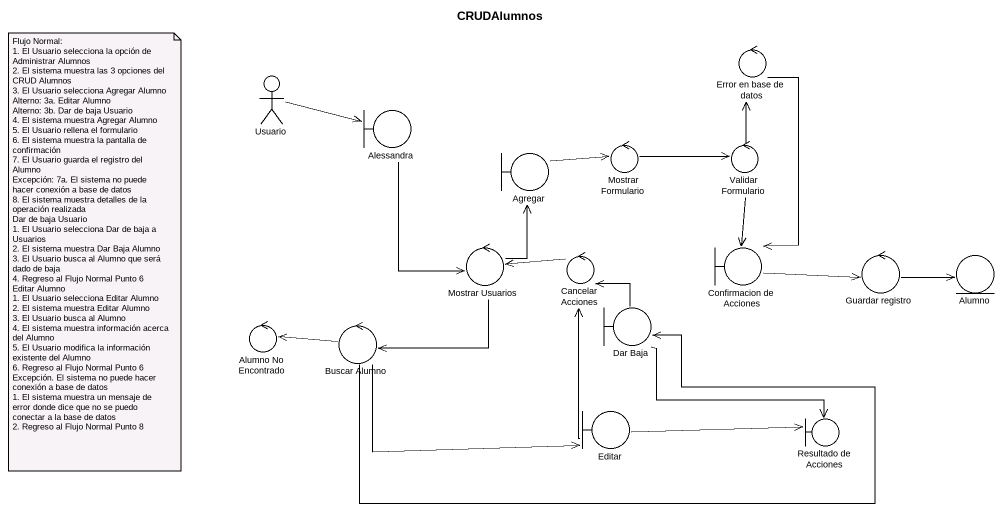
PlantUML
@startuml
title CRUDAlumnos
control "Error en base de datos" as Error_en_base_de_datos
actor Usuario
boundary Alessandra
boundary Agregar
control "Mostrar Formulario" as Mostrar_Formulario
control "Validar Formulario" as Validar_Formulario
control "Mostrar Usuarios" as Mostrar_Usuarios
control "Cancelar Acciones" as Cancelar_Acciones #FFFFFF
boundary "Confirmacion de Acciones" as Confirmacion_de_Acciones
control "Guardar registro" as Guardar_registro
entity Alumno
control "Alumno No Encontrado" as Alumno_No_Encontrado #FFFFFF
control "Buscar Alumno" as Buscar_Alumno
boundary "Dar Baja" as Dar_Baja
boundary Editar
boundary "Resultado de Acciones" as Resultado_de_Acciones
Error_en_base_de_datos --> Confirmacion_de_Acciones
Usuario -right-> Alessandra
Alessandra --> Mostrar_Usuarios
Agregar -right-> Mostrar_Formulario
Mostrar_Formulario -right-> Validar_Formulario
Validar_Formulario -up-> Error_en_base_de_datos
Validar_Formulario --> Confirmacion_de_Acciones
Mostrar_Usuarios -up-> Agregar
Mostrar_Usuarios --> Buscar_Alumno
Cancelar_Acciones -left-> Mostrar_Usuarios
Confirmacion_de_Acciones -right-> Guardar_registro
Guardar_registro -right-> Alumno
Buscar_Alumno -left-> Alumno_No_Encontrado
Buscar_Alumno -right-> Dar_Baja
Buscar_Alumno -right-> Editar
Dar_Baja -up-> Cancelar_Acciones
Dar_Baja -right-> Resultado_de_Acciones
Editar -up-> Cancelar_Acciones
Editar -right-> Resultado_de_Acciones
note as N1
  Flujo Normal:
  1. El Usuario selecciona la opción de Administrar Alumnos
  2. El sistema muestra las 3 opciones del CRUD Alumnos
  3. El Usuario selecciona Agregar Alumno
  Alterno: 3a. Editar Alumno
  Alterno: 3b. Dar de baja Usuario
  4. El sistema muestra Agregar Alumno
  5. El Usuario rellena el formulario
  6. El sistema muestra la pantalla de confirmación
  7. El Usuario guarda el registro del Alumno
  Excepción: 7a. El sistema no puede hacer conexión a base de datos
  8. El sistema muestra detalles de la operación realizada
  Dar de baja Usuario
  1. El Usuario selecciona Dar de baja a Usuarios
  2. El sistema muestra Dar Baja Alumno
  3. El Usuario busca al Alumno que será dado de baja
  4. Regreso al Flujo Normal Punto 6
  Editar Alumno
  1. El Usuario selecciona Editar Alumno
  2. El sistema muestra Editar Alumno
  3. El Usuario busca al Alumno
  4. El sistema muestra información acerca del Alumno
  5. El Usuario modifica la información existente del Alumno
  6. Regreso al Flujo Normal Punto 6
  Excepción. El sistema no puede hacer conexión a base de datos
  1. El sistema muestra un mensaje de error donde dice que no se puedo conectar a la base de datos
  2. Regreso al Flujo Normal Punto 8
end note
@enduml
